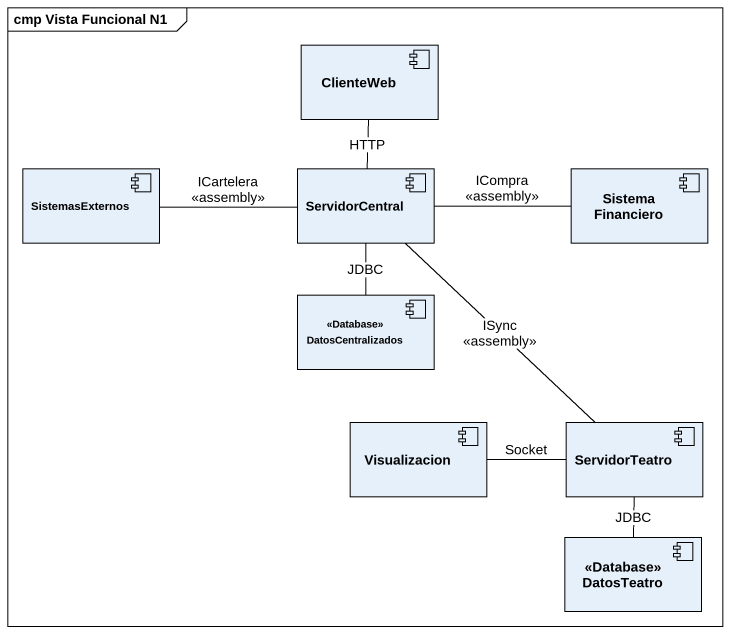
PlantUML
@startuml
mainframe cmp Vista Funcional N1
component ClienteWeb
component SistemasExternos
component ServidorCentral
component "Sistema Financiero" as Sistema_Financiero
component "<<Database>> DatosCentralizados" as Database_DatosCentralizados
component Visualizacion
component ServidorTeatro
component "<<Database>> DatosTeatro" as Database_DatosTeatro
ClienteWeb -- ServidorCentral : HTTP
SistemasExternos -right- ServidorCentral : ICartelera\n<<assembly>>
ServidorCentral -right- Sistema_Financiero : ICompra\n<<assembly>>
ServidorCentral -- Database_DatosCentralizados : JDBC
Visualizacion -right- ServidorTeatro : Socket
ServidorTeatro -up- ServidorCentral : ISync\n<<assembly>>
ServidorTeatro -- Database_DatosTeatro : JDBC
@enduml
